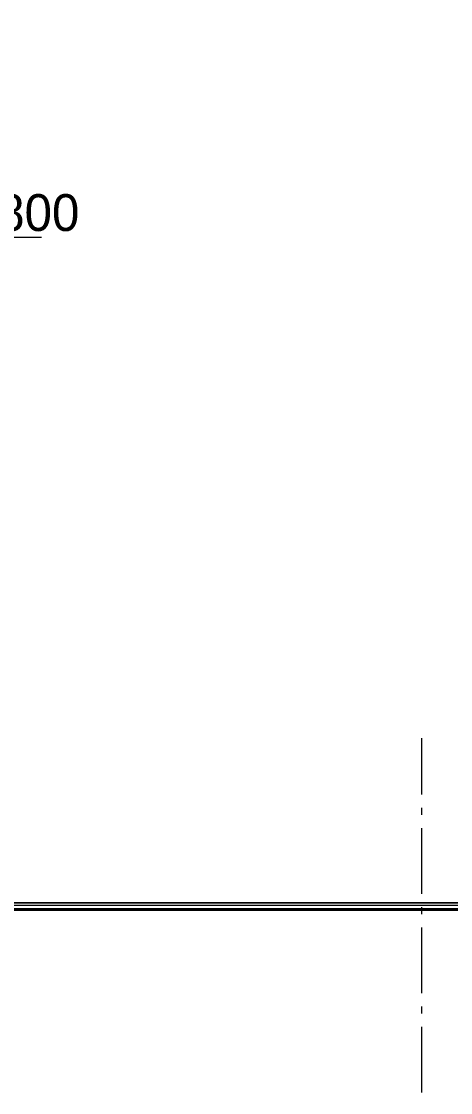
# Model space of a CAD drawing. Header units: millimetres. Extents: x 2294 to 908349, y -83289 to 219220.
# Drawn here: x 404842 to 408201, y 65636 to 74027 of the extents above; entities that cross this region are included whole.
import ezdxf

# ---------------------------------------------------------------- set-up
doc = ezdxf.new("R2010")
doc.units = ezdxf.units.MM
doc.layers.add('PDF _Геометрия', color=7, linetype='Continuous')
doc.layers.add('PDF _Текст', color=7, linetype='Continuous')

msp = doc.modelspace()

# ---------------------------------------------------------------- linework, layer by layer
at = {"layer": 'PDF _Геометрия', "lineweight": 9}
for points in [[(391350.2831732242, 67122.21109292214), (408316.3623479849, 67122.21109292214), (408338.2202187425, 67122.21109292214), (408338.2202187425, 81321.08384725288), (408338.2202187425, 79152.78308181581), (408368.8212374432, 79152.78308181581), (408368.8212374432, 79074.09474758082), (408368.8212374432, 77758.25093634077), (408368.8212374432, 76442.4071250076), (408368.8212374432, 76363.71879077167), (408338.2202187425, 76363.71879077167)], [(403682.4937768134, 72027.11725989752), (403839.8704451884, 72027.11725989752), (404172.1100785828, 72027.11725989752), (404172.1100785828, 72337.49902267684), (404998.3375879584, 72337.49902267684)], [(407975.3795663624, 67970.29647295945), (407975.3795663624, 68411.82545943209)], [(407975.3795663624, 67812.91980448854), (407975.3795663624, 67865.3786939478)], [(407975.3795663624, 67192.15627888241), (407975.3795663624, 67708.00202552439)], [(407975.3795663624, 67034.77961041243), (407975.3795663624, 67087.23849991825)], [(407975.3795663624, 66414.01608485286), (407975.3795663624, 66929.86183144827)], [(407975.3795663624, 66256.63941638288), (407975.3795663624, 66309.0983058887)], [(407975.3795663624, 65635.87589077675), (407975.3795663624, 66151.72163741873)]]:
    msp.add_lwpolyline(points, dxfattribs=at)
at = {"layer": 'PDF _Геометрия', "lineweight": 40}
msp.add_lwpolyline([(412198.3201699967, 67069.75220341631), (316919.8621399535, 67069.75220341631)], dxfattribs=at)
at = {"layer": 'PDF _Геометрия', "lineweight": 9}
for points in [[(391350.2831732242, 67122.21109292214), (408311.9907739649, 67122.21109292214)], [(408311.9907739649, 67100.35322225955), (391350.2831732242, 67100.35322225955), (391350.2831732242, 67122.21109292214), (408311.9907739649, 67122.21109292214)]]:
    msp.add_lwpolyline(points, close=True, dxfattribs=at)

# ---------------------------------------------------------------- texts
at = {"layer": 'PDF _Текст', "insert": (404104.3694399989, 72502.92317847558), "char_height": 288.7411754641523, "attachment_point": 4, "style": ''}
msp.add_mtext('+4,800', dxfattribs=at)

doc.saveas('drawing.dxf')
